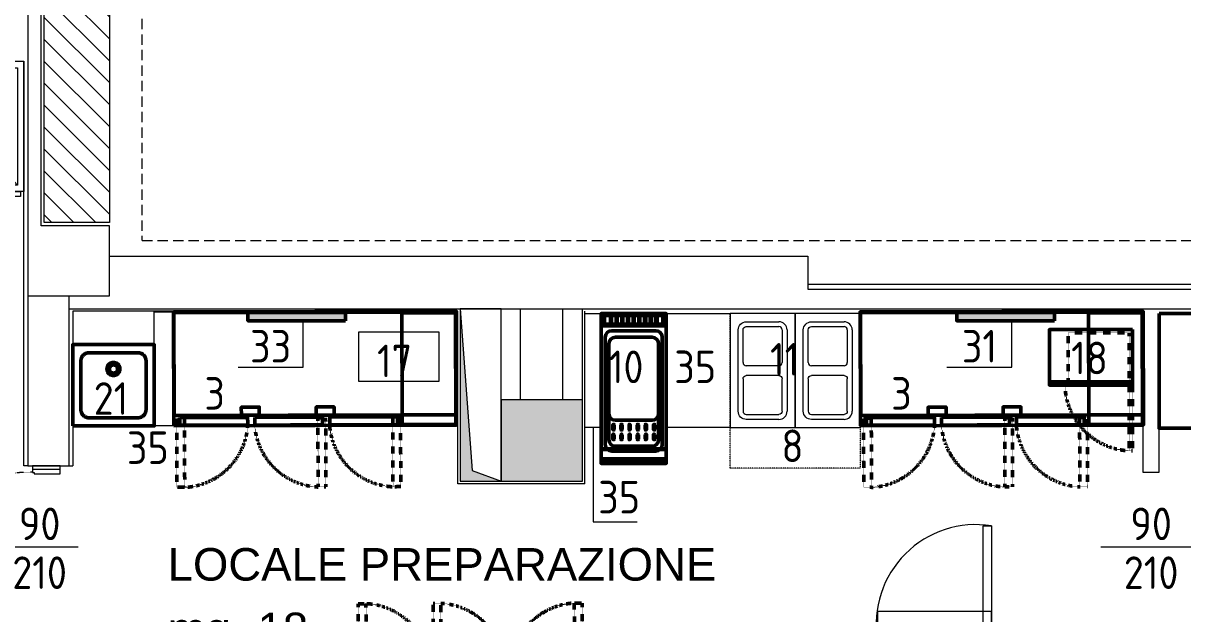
# Model space of a CAD drawing. Header units: millimetres. Extents: x 8265 to 78888, y 1905 to 34251.
# Drawn here: x 35783 to 36495, y 20418 to 20780 of the extents above; entities that cross this region are included whole.
import ezdxf
from ezdxf.enums import TextEntityAlignment as Align
from ezdxf.lldxf.tags import DXFTag

# ---------------------------------------------------------------- set-up
doc = ezdxf.new("R2010")
doc.units = ezdxf.units.MM
for name, pattern in [('HIDDEN', [9.525, 6.35, -3.175]), ('HIDDEN3', [0.25, 0.125, -0.125]), ('HIDDEN4', [0.125, 0.025, -0.1])]:
    doc.linetypes.add(name, pattern=pattern)
for name, color, linetype, lineweight in [('410_STRUTTURE_001-AM_0', 7, 'Continuous', 0), ('420_MURATURE_001-AM_0', 4, 'Continuous', 0), ('430_TAVOLATI_001-AM_0', 3, 'Continuous', 0), ('437_RIVESTIMENTI_001-AM_0', 13, 'Continuous', 0), ('439_TESTI_SERRAMENTI_001-AM_0', 11, 'Continuous', 0), ('440_SIMBOLI_001-AM_0', 31, 'Continuous', 0), ('441_SERRAMENTI_001-AM_0', 1, 'Continuous', 0), ('454_PROIEZIONI_001-AM_0', 61, 'HIDDEN', 0), ('464_LAY_OUT_TQ_001-AM_0', 2, 'Continuous', 0), ('468_ARREDI_BAR_001-AM_0', 73, 'Continuous', 50), ('468_Bar attrezzature', 73, 'Continuous', 50), ('468_BAR_001-AM_0', 73, 'Continuous', 0), ('471_TESTI_POLIGONI_001-AM_0', 221, 'Continuous', 0)]:
    doc.layers.add(name, color=color, linetype=linetype, lineweight=lineweight)
doc.styles.add('AREA', font='arial.ttf', dxfattribs={"height": 30})
doc.styles.get("Standard").update_dxf_attribs({"font": 'isocp.shx'})
tags = doc.linetypes.add('New Line13', pattern=[1.5, 1, -0.5]).pattern_tags.tags
tags[6:7] = [DXFTag(74, 4), DXFTag(75, 0), DXFTag(340, '0'), DXFTag(46, 1.0), DXFTag(50, 0.0), DXFTag(44, 0.0), DXFTag(45, 0.0)]
tags[4:5] = [DXFTag(74, 4), DXFTag(75, 0), DXFTag(340, '0'), DXFTag(46, 1.0), DXFTag(50, 0.0), DXFTag(44, 0.0), DXFTag(45, 0.0)]
tags = doc.linetypes.add('New Line14', pattern=[1.5, 1, -0.5]).pattern_tags.tags
tags[6:7] = [DXFTag(74, 4), DXFTag(75, 0), DXFTag(340, '0'), DXFTag(46, 1.0), DXFTag(50, 0.0), DXFTag(44, 0.0), DXFTag(45, 0.0)]
tags[4:5] = [DXFTag(74, 4), DXFTag(75, 0), DXFTag(340, '0'), DXFTag(46, 1.0), DXFTag(50, 0.0), DXFTag(44, 0.0), DXFTag(45, 0.0)]

# ---------------------------------------------------------------- blocks, each defined once
blk = doc.blocks.new('Quota serramento H20')
for p in [(-15, 0), (15, 0)]:
    blk.add_attdef('000', text='', height=20, rotation=90).set_placement(p, align=Align.MIDDLE)
blk = doc.blocks.new('REP-BAR-ARMADIO-FRIGOR BT 74x72')
for p, q in [((72, 74), (-8, 74)), ((-8, 74), (-4, 74))]:
    blk.add_line(p, q)
at = {"ltscale": 10}
for points in [[(-8, 74), (-8, 0), (72, 0), (72, 74)], [(-4, 70), (-4, 4), (68, 4), (68, 70)]]:
    blk.add_lwpolyline(points, close=True, dxfattribs=at)
blk.add_lwpolyline([(72, 2), (75, 2), (75, 72), (72, 72)], close=True)
blk.add_lwpolyline([(-4, 70), (68, 4)])
blk = doc.blocks.new('REP-BAR-PIASTRA-COTTURA-40x70')
at = {"color": 0, "linetype": 'Continuous'}
blk.add_lwpolyline([(0, -80), (40, -80), (40, -10), (0, -10)], close=True, dxfattribs=at)
at = {"color": 0}
for points in [[(10, -15, 0.414214), (5, -20)], [(32, -20, 0.414214), (30, -18)], [(10, -48, 0.414214), (8, -50)], [(32, -50, 0.414214), (30, -48)], [(5, -70, 0.414214), (10, -75)], [(8, -70, 0.414214), (10, -72)]]:
    blk.add_lwpolyline(points, format="xyb", dxfattribs=at)
at = {"color": 0, "flags": 128}
for points in [[(5, -70), (5, -20)], [(8, -20), (8, -40)], [(10, -15), (30, -15)], [(30, -18), (10, -18)], [(32, -40), (32, -20)], [(35, -20), (35, -70)], [(10, -42), (30, -42)], [(10, -48), (30, -48)], [(8, -70), (8, -50)], [(32, -50), (32, -70)], [(30, -72), (10, -72)], [(30, -75), (10, -75)]]:
    blk.add_lwpolyline(points, dxfattribs=at)
at = {"color": 0, "extrusion": (0, 0, -1)}
for points in [[(-8, -20, 0.414214), (-10, -18)], [(-30, -15, 0.414214), (-35, -20)], [(-10, -42, 0.414214), (-8, -40)], [(-32, -40, 0.414214), (-30, -42)], [(-32, -70, 0.414214), (-30, -72)], [(-35, -70, 0.414214), (-30, -75)]]:
    blk.add_lwpolyline(points, format="xyb", dxfattribs=at)
blk = doc.blocks.new('evereo')
for p, q in [((776.8, 2095.08, 0), (776.8, 2017.48, 0)), ((846.8, 2095.08, 0), (776.8, 2095.08, 0)), ((780.8, 2095.08, 0), (780.8, 2021.48, 0)), ((842.8, 2021.48, 0), (842.8, 2095.08, 0)), ((846.8, 2017.48, 0), (846.8, 2095.08, 0)), ((776.8, 2017.48, 0), (846.8, 2017.48, 0)), ((780.8, 2021.48, 0), (842.8, 2021.48, 0))]:
    blk.add_line(p, q)
at = {"elevation": 0}
for points in [[(841.8, 2096.68), (841.8, 2168.08), (846.8, 2168.08), (846.8, 2096.68)], [(776.8, 2013.48), (846.8, 2013.48), (846.8, 2115.38), (776.8, 2115.38)], [(776.8, 2107.48), (780.8, 2107.48), (780.8, 2101.68), (776.8, 2101.68)], [(776.8, 2096.68), (846.8, 2096.68), (846.8, 2101.68), (776.8, 2101.68)]]:
    blk.add_lwpolyline(points, close=True, dxfattribs=at)
blk.add_lwpolyline([(776.8, 2017.48), (780.8, 2013.48), (842.8, 2013.48), (846.8, 2017.48)], dxfattribs=at)
blk.add_arc((837.28, 2107.59, 0), 61.23, 81.05774, 188.94226)
blk = doc.blocks.new('SUP-LOC')
at = {"style": 'AREA'}
blk.add_text('mq', height=20, dxfattribs=at).set_placement((7.7, -17.39))
for tag, p in [('NAME_LOC', (7.7, 22.28)), ('AREA_AREA', (62.93, -17.39))]:
    blk.add_attdef(tag, p, '', height=20, dxfattribs=at)
blk = doc.blocks.new('p0mile$0$REP_LAVELLO-INOX-50X51')
at = {"linetype": 'Continuous'}
blk.add_lwpolyline([(0, -50), (50, -50), (50, 0), (0, 0)], close=True, dxfattribs=at)
for points in [[(5, -10), (5, -9.83), (5.01, -9.66), (5.03, -9.49), (5.05, -9.32), (5.07, -9.15), (5.1, -8.98), (5.14, -8.82), (5.19, -8.65), (5.23, -8.49), (5.29, -8.33), (5.35, -8.17), (5.41, -8.01), (5.48, -7.85), (5.56, -7.7), (5.64, -7.55), (5.73, -7.4), (5.82, -7.26), (5.92, -7.12), (6.02, -6.98), (6.12, -6.84), (6.23, -6.71), (6.35, -6.59), (6.46, -6.46), (6.59, -6.35), (6.71, -6.23), (6.84, -6.12), (6.98, -6.02), (7.12, -5.92), (7.26, -5.82), (7.4, -5.73), (7.55, -5.64), (7.7, -5.56), (7.85, -5.48), (8.01, -5.41), (8.17, -5.35), (8.33, -5.29), (8.49, -5.23), (8.65, -5.19), (8.82, -5.14), (8.98, -5.1), (9.15, -5.07), (9.32, -5.05), (9.49, -5.03), (9.66, -5.01), (9.83, -5), (10, -5)], [(40, -5), (10, -5)], [(45, -10), (45, -9.83), (44.99, -9.66), (44.97, -9.49), (44.95, -9.32), (44.93, -9.15), (44.9, -8.98), (44.86, -8.82), (44.81, -8.65), (44.77, -8.49), (44.71, -8.33), (44.65, -8.17), (44.59, -8.01), (44.52, -7.85), (44.44, -7.7), (44.36, -7.55), (44.27, -7.4), (44.18, -7.26), (44.08, -7.12), (43.98, -6.98), (43.88, -6.84), (43.77, -6.71), (43.65, -6.59), (43.54, -6.46), (43.41, -6.35), (43.29, -6.23), (43.16, -6.12), (43.02, -6.02), (42.88, -5.92), (42.74, -5.82), (42.6, -5.73), (42.45, -5.64), (42.3, -5.56), (42.15, -5.48), (41.99, -5.41), (41.83, -5.35), (41.67, -5.29), (41.51, -5.23), (41.35, -5.19), (41.18, -5.14), (41.02, -5.1), (40.85, -5.07), (40.68, -5.05), (40.51, -5.03), (40.34, -5.01), (40.17, -5), (40, -5)], [(5, -10), (5, -40)], [(45, -40), (45, -10)], [(5, -40), (5, -40.17), (5.01, -40.34), (5.03, -40.51), (5.05, -40.68), (5.07, -40.85), (5.1, -41.02), (5.14, -41.18), (5.19, -41.35), (5.23, -41.51), (5.29, -41.67), (5.35, -41.83), (5.41, -41.99), (5.48, -42.15), (5.56, -42.3), (5.64, -42.45), (5.73, -42.6), (5.82, -42.74), (5.92, -42.88), (6.02, -43.02), (6.12, -43.16), (6.23, -43.29), (6.35, -43.41), (6.46, -43.54), (6.59, -43.65), (6.71, -43.77), (6.84, -43.88), (6.98, -43.98), (7.12, -44.08), (7.26, -44.18), (7.4, -44.27), (7.55, -44.36), (7.7, -44.44), (7.85, -44.52), (8.01, -44.59), (8.17, -44.65), (8.33, -44.71), (8.49, -44.77), (8.65, -44.81), (8.82, -44.86), (8.98, -44.9), (9.15, -44.93), (9.32, -44.95), (9.49, -44.97), (9.66, -44.99), (9.83, -45), (10, -45)], [(45, -40), (45, -40.17), (44.99, -40.34), (44.97, -40.51), (44.95, -40.68), (44.93, -40.85), (44.9, -41.02), (44.86, -41.18), (44.81, -41.35), (44.77, -41.51), (44.71, -41.67), (44.65, -41.83), (44.59, -41.99), (44.52, -42.15), (44.44, -42.3), (44.36, -42.45), (44.27, -42.6), (44.18, -42.74), (44.08, -42.88), (43.98, -43.02), (43.88, -43.16), (43.77, -43.29), (43.65, -43.41), (43.54, -43.54), (43.41, -43.65), (43.29, -43.77), (43.16, -43.88), (43.02, -43.98), (42.88, -44.08), (42.74, -44.18), (42.6, -44.27), (42.45, -44.36), (42.3, -44.44), (42.15, -44.52), (41.99, -44.59), (41.83, -44.65), (41.67, -44.71), (41.51, -44.77), (41.35, -44.81), (41.18, -44.86), (41.02, -44.9), (40.85, -44.93), (40.68, -44.95), (40.51, -44.97), (40.34, -44.99), (40.17, -45), (40, -45)], [(10, -45), (40, -45)]]:
    blk.add_lwpolyline(points, dxfattribs=at)
for points in [[(29, -15), (29, -14.86), (28.99, -14.72), (28.98, -14.58), (28.96, -14.45), (28.94, -14.31), (28.91, -14.17), (28.88, -14.04), (28.85, -13.9), (28.81, -13.77), (28.76, -13.64), (28.71, -13.51), (28.66, -13.38), (28.6, -13.26), (28.54, -13.13), (28.47, -13.01), (28.4, -12.89), (28.32, -12.77), (28.24, -12.66), (28.16, -12.55), (28.07, -12.44), (27.98, -12.34), (27.89, -12.23), (27.79, -12.13), (27.69, -12.04), (27.59, -11.95), (27.48, -11.86), (27.37, -11.78), (27.25, -11.7), (27.14, -11.62), (27.02, -11.55), (26.9, -11.48), (26.78, -11.42), (26.65, -11.36), (26.52, -11.3), (26.39, -11.25), (26.26, -11.2), (26.13, -11.16), (26, -11.13), (25.86, -11.09), (25.72, -11.07), (25.59, -11.04), (25.45, -11.03), (25.31, -11.01), (25.17, -11), (25.03, -11), (24.9, -11), (24.76, -11.01), (24.62, -11.02), (24.48, -11.03), (24.34, -11.05), (24.21, -11.08), (24.07, -11.11), (23.94, -11.14), (23.8, -11.18), (23.67, -11.23), (23.54, -11.28), (23.41, -11.33), (23.29, -11.39), (23.16, -11.45), (23.04, -11.51), (22.92, -11.58), (22.8, -11.66), (22.69, -11.74), (22.58, -11.82), (22.47, -11.9), (22.36, -11.99), (22.26, -12.09), (22.16, -12.18), (22.06, -12.28), (21.97, -12.39), (21.88, -12.49), (21.8, -12.6), (21.72, -12.72), (21.64, -12.83), (21.57, -12.95), (21.5, -13.07), (21.43, -13.19), (21.37, -13.32), (21.31, -13.45), (21.26, -13.57), (21.22, -13.7), (21.17, -13.84), (21.13, -13.97), (21.1, -14.11), (21.07, -14.24), (21.05, -14.38), (21.03, -14.52), (21.02, -14.65), (21.01, -14.79), (21, -14.93), (21, -15.07), (21.01, -15.21), (21.02, -15.35), (21.03, -15.48), (21.05, -15.62), (21.07, -15.76), (21.1, -15.89), (21.13, -16.03), (21.17, -16.16), (21.22, -16.3), (21.26, -16.43), (21.31, -16.55), (21.37, -16.68), (21.43, -16.81), (21.5, -16.93), (21.57, -17.05), (21.64, -17.17), (21.72, -17.28), (21.8, -17.4), (21.88, -17.51), (21.97, -17.61), (22.06, -17.72), (22.16, -17.82), (22.26, -17.91), (22.36, -18.01), (22.47, -18.1), (22.58, -18.18), (22.69, -18.26), (22.8, -18.34), (22.92, -18.42), (23.04, -18.49), (23.16, -18.55), (23.29, -18.61), (23.41, -18.67), (23.54, -18.72), (23.67, -18.77), (23.8, -18.82), (23.94, -18.86), (24.07, -18.89), (24.21, -18.92), (24.34, -18.95), (24.48, -18.97), (24.62, -18.98), (24.76, -18.99), (24.9, -19), (25.03, -19), (25.17, -19), (25.31, -18.99), (25.45, -18.97), (25.59, -18.96), (25.72, -18.93), (25.86, -18.91), (26, -18.87), (26.13, -18.84), (26.26, -18.8), (26.39, -18.75), (26.52, -18.7), (26.65, -18.64), (26.78, -18.58), (26.9, -18.52), (27.02, -18.45), (27.14, -18.38), (27.25, -18.3), (27.37, -18.22), (27.48, -18.14), (27.59, -18.05), (27.69, -17.96), (27.79, -17.87), (27.89, -17.77), (27.98, -17.66), (28.07, -17.56), (28.16, -17.45), (28.24, -17.34), (28.32, -17.23), (28.4, -17.11), (28.47, -16.99), (28.54, -16.87), (28.6, -16.74), (28.66, -16.62), (28.71, -16.49), (28.76, -16.36), (28.81, -16.23), (28.85, -16.1), (28.88, -15.96), (28.91, -15.83), (28.94, -15.69), (28.96, -15.55), (28.98, -15.42), (28.99, -15.28), (29, -15.14)], [(27.5, -15), (27.5, -14.91), (27.49, -14.83), (27.49, -14.74), (27.48, -14.65), (27.46, -14.57), (27.45, -14.48), (27.43, -14.4), (27.4, -14.31), (27.38, -14.23), (27.35, -14.15), (27.32, -14.07), (27.29, -13.99), (27.25, -13.91), (27.21, -13.83), (27.17, -13.76), (27.12, -13.68), (27.08, -13.61), (27.03, -13.54), (26.98, -13.47), (26.92, -13.4), (26.86, -13.33), (26.81, -13.27), (26.74, -13.21), (26.68, -13.15), (26.62, -13.09), (26.55, -13.04), (26.48, -12.99), (26.41, -12.93), (26.34, -12.89), (26.26, -12.84), (26.19, -12.8), (26.11, -12.76), (26.03, -12.72), (25.95, -12.69), (25.87, -12.66), (25.79, -12.63), (25.71, -12.6), (25.62, -12.58), (25.54, -12.56), (25.45, -12.54), (25.37, -12.53), (25.28, -12.52), (25.2, -12.51), (25.11, -12.5), (25.02, -12.5), (24.93, -12.5), (24.85, -12.5), (24.76, -12.51), (24.68, -12.52), (24.59, -12.53), (24.5, -12.55), (24.42, -12.57), (24.34, -12.59), (24.25, -12.61), (24.17, -12.64), (24.09, -12.67), (24.01, -12.71), (23.93, -12.74), (23.85, -12.78), (23.78, -12.82), (23.7, -12.86), (23.63, -12.91), (23.56, -12.96), (23.49, -13.01), (23.42, -13.06), (23.35, -13.12), (23.29, -13.18), (23.22, -13.24), (23.16, -13.3), (23.11, -13.37), (23.05, -13.43), (23, -13.5), (22.95, -13.57), (22.9, -13.65), (22.85, -13.72), (22.81, -13.79), (22.77, -13.87), (22.73, -13.95), (22.7, -14.03), (22.66, -14.11), (22.63, -14.19), (22.61, -14.27), (22.58, -14.36), (22.56, -14.44), (22.55, -14.53), (22.53, -14.61), (22.52, -14.7), (22.51, -14.78), (22.5, -14.87), (22.5, -14.96), (22.5, -15.04), (22.5, -15.13), (22.51, -15.22), (22.52, -15.3), (22.53, -15.39), (22.55, -15.47), (22.56, -15.56), (22.58, -15.64), (22.61, -15.73), (22.63, -15.81), (22.66, -15.89), (22.7, -15.97), (22.73, -16.05), (22.77, -16.13), (22.81, -16.21), (22.85, -16.28), (22.9, -16.35), (22.95, -16.43), (23, -16.5), (23.05, -16.57), (23.11, -16.63), (23.16, -16.7), (23.22, -16.76), (23.29, -16.82), (23.35, -16.88), (23.42, -16.94), (23.49, -16.99), (23.56, -17.04), (23.63, -17.09), (23.7, -17.14), (23.78, -17.18), (23.85, -17.22), (23.93, -17.26), (24.01, -17.29), (24.09, -17.33), (24.17, -17.36), (24.25, -17.39), (24.34, -17.41), (24.42, -17.43), (24.5, -17.45), (24.59, -17.47), (24.68, -17.48), (24.76, -17.49), (24.85, -17.5), (24.93, -17.5), (25.02, -17.5), (25.11, -17.5), (25.2, -17.49), (25.28, -17.48), (25.37, -17.47), (25.45, -17.46), (25.54, -17.44), (25.62, -17.42), (25.71, -17.4), (25.79, -17.37), (25.87, -17.34), (25.95, -17.31), (26.03, -17.28), (26.11, -17.24), (26.19, -17.2), (26.26, -17.16), (26.34, -17.11), (26.41, -17.07), (26.48, -17.01), (26.55, -16.96), (26.62, -16.91), (26.68, -16.85), (26.74, -16.79), (26.81, -16.73), (26.86, -16.67), (26.92, -16.6), (26.98, -16.53), (27.03, -16.46), (27.08, -16.39), (27.12, -16.32), (27.17, -16.24), (27.21, -16.17), (27.25, -16.09), (27.29, -16.01), (27.32, -15.93), (27.35, -15.85), (27.38, -15.77), (27.4, -15.69), (27.43, -15.6), (27.45, -15.52), (27.46, -15.43), (27.48, -15.35), (27.49, -15.26), (27.49, -15.17), (27.5, -15.09)]]:
    blk.add_lwpolyline(points, close=True)
blk = doc.blocks.new('friulinox 3')
blk.add_lwpolyline([(43837.02, 7328.48), (44010.76, 7328.48), (44010.76, 7398.48), (43837.02, 7398.48), (43837.02, 7328.48)], close=True)
at = {"linetype": 'New Line13'}
blk.add_lwpolyline([(43878.59, 7334.88), (43889.59, 7334.88), (43889.59, 7339.88), (43878.59, 7339.88), (43878.59, 7334.88)], close=True, dxfattribs=at)
at = {"linetype": 'New Line14'}
blk.add_lwpolyline([(43924.59, 7334.88), (43935.59, 7334.88), (43935.59, 7339.88), (43924.59, 7339.88), (43924.59, 7334.88)], close=True, dxfattribs=at)
for points in [[(43837.27, 7334.88), (43837.27, 7334.88), (43837.27, 7397.88), (43837.27, 7397.88)], [(43977.27, 7397.88), (43977.27, 7397.88), (43837.27, 7397.88), (43837.27, 7397.88)], [(43977.27, 7397.88), (43977.27, 7397.88), (43977.27, 7334.88), (43977.27, 7334.88)], [(43977.27, 7397.56), (43977.27, 7397.56), (44010.27, 7397.56), (44010.27, 7397.56)], [(44010.27, 7328.96), (44010.27, 7328.96), (44010.27, 7397.56), (44010.27, 7397.56)], [(43837.27, 7334.88), (43837.27, 7334.88), (43977.27, 7334.88), (43977.27, 7334.88)], [(43977.27, 7334.88), (43977.27, 7334.88), (44010.27, 7334.88), (44010.27, 7334.88)], [(43977.27, 7334.88), (43977.27, 7334.88), (43977.27, 7328.96), (43977.27, 7328.96)], [(44010.27, 7328.96), (44010.27, 7328.96), (43977.27, 7328.96), (43977.27, 7328.96)]]:
    blk.add_open_spline(points, degree=3)
at = {"linetype": 'HIDDEN4', "ltscale": 0.5}
for points in [[(43843.68, 7333.18), (43843.68, 7333.18), (43843.68, 7290.78), (43843.68, 7290.78), (43843.68, 7290.78), (43843.68, 7290.78), (43838.92, 7290.78), (43838.92, 7290.78), (43838.92, 7290.78), (43838.92, 7290.78), (43838.92, 7333.18), (43838.92, 7333.18), (43838.92, 7333.18), (43838.92, 7333.18), (43843.68, 7333.18), (43843.68, 7333.18)], [(43925.61, 7333.18), (43925.61, 7333.18), (43925.61, 7290.78), (43925.61, 7290.78), (43925.61, 7290.78), (43925.61, 7290.78), (43930.37, 7290.78), (43930.37, 7290.78), (43930.37, 7290.78), (43930.37, 7290.78), (43930.37, 7333.18), (43930.37, 7333.18), (43930.37, 7333.18), (43930.37, 7333.18), (43925.61, 7333.18), (43925.61, 7333.18)], [(43971.61, 7333.18), (43971.61, 7333.18), (43971.61, 7290.78), (43971.61, 7290.78), (43971.61, 7290.78), (43971.61, 7290.78), (43976.37, 7290.78), (43976.37, 7290.78), (43976.37, 7290.78), (43976.37, 7290.78), (43976.37, 7333.18), (43976.37, 7333.18), (43976.37, 7333.18), (43976.37, 7333.18), (43971.61, 7333.18), (43971.61, 7333.18)]]:
    blk.add_open_spline(points, degree=3, knots=[0, 0, 0, 0, 0.2, 0.2, 0.2, 0.3, 0.4, 0.4, 0.4, 0.5, 0.6, 0.6, 0.6, 0.8, 1, 1, 1, 1], dxfattribs=at)
for points in [[(43840.83, 7333.62), (43840.83, 7333.62), (43882.47, 7333.62), (43882.47, 7333.62), (43882.47, 7333.62), (43882.47, 7333.62), (43882.47, 7328.86), (43882.47, 7328.86), (43882.47, 7328.86), (43882.47, 7328.86), (43840.83, 7328.86), (43840.83, 7328.86), (43840.83, 7328.86), (43840.83, 7328.86), (43840.83, 7333.62), (43840.83, 7333.62)], [(43886.83, 7333.62), (43886.83, 7333.62), (43928.47, 7333.62), (43928.47, 7333.62), (43928.47, 7333.62), (43928.47, 7333.62), (43928.47, 7328.86), (43928.47, 7328.86), (43928.47, 7328.86), (43928.47, 7328.86), (43886.83, 7328.86), (43886.83, 7328.86), (43886.83, 7328.86), (43886.83, 7328.86), (43886.83, 7333.62), (43886.83, 7333.62)], [(43932.87, 7333.62), (43932.87, 7333.62), (43974.47, 7333.62), (43974.47, 7333.62), (43974.47, 7333.62), (43974.47, 7333.62), (43974.47, 7328.86), (43974.47, 7328.86), (43974.47, 7328.86), (43974.47, 7328.86), (43932.87, 7328.86), (43932.87, 7328.86), (43932.87, 7328.86), (43932.87, 7328.86), (43932.87, 7333.62), (43932.87, 7333.62)]]:
    blk.add_open_spline(points, degree=3, knots=[0, 0, 0, 0, 0.2, 0.2, 0.2, 0.3, 0.4, 0.4, 0.4, 0.5, 0.6, 0.6, 0.6, 0.8, 1, 1, 1, 1])
for points in [[(43843.71, 7290.68), (43864.47, 7291.69), (43881.17, 7308.12), (43882.53, 7328.86)], [(43925.59, 7290.68), (43904.83, 7291.69), (43888.13, 7308.12), (43886.77, 7328.86)], [(43971.59, 7290.68), (43950.83, 7291.69), (43934.13, 7308.12), (43932.77, 7328.86)]]:
    blk.add_open_spline(points, degree=3, dxfattribs=at)
blk = doc.blocks.new('NEDE92142')
blk.add_line((0, -75), (400, -75))
at = {"extrusion": (0, 0, -1)}
for p, q in [((335, -105), (65, -105)), ((25, -145), (25, -805)), ((47.5, -775), (47.5, -185)), ((87.5, -145), (312.5, -145)), ((352.5, -775), (352.5, -185)), ((375, -805), (375, -145)), ((65, -845), (335, -845)), ((87.5, -815), (312.5, -815))]:
    blk.add_line(p, q, dxfattribs=at)
at = {"extrusion": (-2.44929e-16, -1, 2.22045e-16)}
for p, q in [((71, -711, 880), (71, -684, 880)), ((71, -711, 880), (71, -684, 880)), ((71, -711), (71, -684)), ((71, -711), (71, -684)), ((79, -684, 880), (79, -711, 880)), ((79, -684, 880), (79, -711, 880)), ((79, -684), (79, -711)), ((79, -684), (79, -711)), ((121, -711, 880), (121, -684, 880)), ((121, -711, 880), (121, -684, 880)), ((121, -711), (121, -684)), ((121, -711), (121, -684)), ((129, -684, 880), (129, -711, 880)), ((129, -684, 880), (129, -711, 880)), ((129, -684), (129, -711)), ((129, -684), (129, -711)), ((171, -711, 880), (171, -684, 880)), ((171, -711, 880), (171, -684, 880)), ((171, -711), (171, -684)), ((171, -711), (171, -684)), ((179, -684, 880), (179, -711, 880)), ((179, -684, 880), (179, -711, 880)), ((179, -684), (179, -711)), ((179, -684), (179, -711)), ((71, -771, 880), (71, -744, 880)), ((71, -771, 880), (71, -744, 880)), ((71, -771), (71, -744)), ((71, -771), (71, -744)), ((79, -744, 880), (79, -771, 880)), ((79, -744, 880), (79, -771, 880)), ((79, -744), (79, -771)), ((79, -744), (79, -771)), ((121, -771, 880), (121, -744, 880)), ((121, -771, 880), (121, -744, 880)), ((121, -771), (121, -744)), ((121, -771), (121, -744)), ((129, -744, 880), (129, -771, 880)), ((129, -744, 880), (129, -771, 880)), ((129, -744), (129, -771)), ((129, -744), (129, -771)), ((171, -771, 880), (171, -744, 880)), ((171, -771, 880), (171, -744, 880)), ((171, -771), (171, -744)), ((171, -771), (171, -744)), ((179, -744, 880), (179, -771, 880)), ((179, -744, 880), (179, -771, 880)), ((179, -744), (179, -771)), ((179, -744), (179, -771))]:
    blk.add_line(p, q, dxfattribs=at)
at = {"extrusion": (0, -1, 0)}
blk.add_line((312.5, -655), (87.5, -655), dxfattribs=at)
at = {"extrusion": (2.44929e-16, -1, 2.22045e-16)}
for p, q in [((221, -684, 880), (221, -711, 880)), ((221, -684, 880), (221, -711, 880)), ((221, -684), (221, -711)), ((221, -684), (221, -711)), ((229, -711, 880), (229, -684, 880)), ((229, -711, 880), (229, -684, 880)), ((229, -711), (229, -684)), ((229, -711), (229, -684)), ((271, -684, 880), (271, -711, 880)), ((271, -684, 880), (271, -711, 880)), ((271, -684), (271, -711)), ((271, -684), (271, -711)), ((279, -711, 880), (279, -684, 880)), ((279, -711, 880), (279, -684, 880)), ((279, -711), (279, -684)), ((279, -711), (279, -684)), ((321, -684, 880), (321, -711, 880)), ((321, -684, 880), (321, -711, 880)), ((321, -684), (321, -711)), ((321, -684), (321, -711)), ((329, -711, 880), (329, -684, 880)), ((329, -711, 880), (329, -684, 880)), ((329, -711), (329, -684)), ((329, -711), (329, -684)), ((221, -744, 880), (221, -771, 880)), ((221, -744, 880), (221, -771, 880)), ((221, -744), (221, -771)), ((221, -744), (221, -771)), ((229, -771, 880), (229, -744, 880)), ((229, -771, 880), (229, -744, 880)), ((229, -771), (229, -744)), ((229, -771), (229, -744)), ((271, -744, 880), (271, -771, 880)), ((271, -744, 880), (271, -771, 880)), ((271, -744), (271, -771)), ((271, -744), (271, -771)), ((279, -771, 880), (279, -744, 880)), ((279, -771, 880), (279, -744, 880)), ((279, -771), (279, -744)), ((279, -771), (279, -744)), ((321, -744, 880), (321, -771, 880)), ((321, -744, 880), (321, -771, 880)), ((321, -744), (321, -771)), ((321, -744), (321, -771)), ((329, -771, 880), (329, -744, 880)), ((329, -771, 880), (329, -744, 880)), ((329, -771), (329, -744)), ((329, -771), (329, -744))]:
    blk.add_line(p, q, dxfattribs=at)
for points in [[(0, 0), (400, 0), (400, -920), (0, -920)], [(23, -11.3), (25.5, -10.7), (51.5, -10.7), (54, -11.3), (55.8, -13.1), (56.5, -15.5), (56.5, -59.5), (55.8, -61.9), (54, -63.7), (51.5, -64.3), (25.5, -64.3), (23, -63.7), (21.2, -61.9), (20.5, -59.5), (20.5, -15.5), (21.2, -13.1)], [(68.5, -10.7), (86.5, -10.7), (89, -11.3), (90.8, -13.1), (91.5, -15.5), (91.5, -59.5), (90.8, -61.9), (89, -63.7), (86.5, -64.3), (68.5, -64.3), (66, -63.7), (64.2, -61.9), (63.5, -59.5), (63.5, -15.5), (64.2, -13.1), (66, -11.3)], [(101, -11.3), (103.5, -10.7), (121.5, -10.7), (124, -11.3), (125.8, -13.1), (126.5, -15.5), (126.5, -59.5), (125.8, -61.9), (124, -63.7), (121.5, -64.3), (103.5, -64.3), (101, -63.7), (99.2, -61.9), (98.5, -59.5), (98.5, -15.5), (99.2, -13.1)], [(136, -11.3), (138.5, -10.7), (156.5, -10.7), (159, -11.3), (160.8, -13.1), (161.5, -15.5), (161.5, -59.5), (160.8, -61.9), (159, -63.7), (156.5, -64.3), (138.5, -64.3), (136, -63.7), (134.2, -61.9), (133.5, -59.5), (133.5, -15.5), (134.2, -13.1)], [(171, -11.3), (173.5, -10.7), (191.5, -10.7), (194, -11.3), (195.8, -13.1), (196.5, -15.5), (196.5, -59.5), (195.8, -61.9), (194, -63.7), (191.5, -64.3), (173.5, -64.3), (171, -63.7), (169.2, -61.9), (168.5, -59.5), (168.5, -15.5), (169.2, -13.1)], [(206, -11.3), (208.5, -10.7), (226.5, -10.7), (229, -11.3), (230.8, -13.1), (231.5, -15.5), (231.5, -59.5), (230.8, -61.9), (229, -63.7), (226.5, -64.3), (208.5, -64.3), (206, -63.7), (204.2, -61.9), (203.5, -59.5), (203.5, -15.5), (204.2, -13.1)], [(239.2, -13.1), (238.5, -15.5), (238.5, -59.5), (239.2, -61.9), (241, -63.7), (243.5, -64.3), (261.5, -64.3), (264, -63.7), (265.8, -61.9), (266.5, -59.5), (266.5, -15.5), (265.8, -13.1), (264, -11.3), (261.5, -10.7), (243.5, -10.7), (241, -11.3)], [(274.2, -13.1), (273.5, -15.5), (273.5, -59.5), (274.2, -61.9), (276, -63.7), (278.5, -64.3), (296.5, -64.3), (299, -63.7), (300.8, -61.9), (301.5, -59.5), (301.5, -15.5), (300.8, -13.1), (299, -11.3), (296.5, -10.7), (278.5, -10.7), (276, -11.3)], [(309.2, -13.1), (308.5, -15.5), (308.5, -59.5), (309.2, -61.9), (311, -63.7), (313.5, -64.3), (331.5, -64.3), (334, -63.6), (335.8, -61.9), (336.5, -59.5), (336.5, -15.5), (335.8, -13.1), (334, -11.3), (331.5, -10.7), (313.5, -10.7), (311, -11.3)], [(346, -11.3), (348.5, -10.7), (374.5, -10.7), (377, -11.3), (378.8, -13.1), (379.5, -15.5), (379.5, -59.5), (378.8, -61.9), (377, -63.6), (374.5, -64.3), (348.5, -64.3), (346, -63.6), (344.2, -61.9), (343.5, -59.5), (343.5, -15.5), (344.2, -13.1)]]:
    blk.add_lwpolyline(points, close=True)
at = {"extrusion": (9.87253e-06, -0.258856, 0.965916), "elevation": 923.5}
for points in [[(51.5, 180.9), (25.5, 180.9, -0.414214), (20.5, 185.9), (20.5, 231.4, -0.414214), (25.5, 236.4), (51.5, 236.4, -0.414214), (56.5, 231.4), (56.5, 185.9, -0.414214)], [(86.5, 180.9), (68.5, 180.9, -0.414214), (63.5, 185.9), (63.5, 231.4, -0.414214), (68.5, 236.4), (86.5, 236.4, -0.414214), (91.5, 231.4), (91.5, 185.9, -0.414214)], [(121.5, 180.9), (103.5, 180.9, -0.414214), (98.5, 185.9), (98.5, 231.4, -0.414214), (103.5, 236.4), (121.5, 236.4, -0.414214), (126.5, 231.4), (126.5, 185.9, -0.414214)], [(156.5, 180.9), (138.5, 180.9, -0.414214), (133.5, 185.9), (133.5, 231.4, -0.414214), (138.5, 236.4), (156.5, 236.4, -0.414214), (161.5, 231.4), (161.5, 185.9, -0.414214)], [(191.5, 180.9), (173.5, 180.9, -0.414214), (168.5, 185.9), (168.5, 231.4, -0.414214), (173.5, 236.4), (191.5, 236.4, -0.414214), (196.5, 231.4), (196.5, 185.9, -0.414214)], [(208.5, 180.9), (226.5, 180.9, 0.414214), (231.5, 185.9), (231.5, 231.4, 0.414214), (226.5, 236.4), (208.5, 236.4, 0.414214), (203.5, 231.4), (203.5, 185.9, 0.414214)], [(243.5, 180.9), (261.5, 180.9, 0.414214), (266.5, 185.9), (266.5, 231.4, 0.414214), (261.5, 236.4), (243.5, 236.4, 0.414214), (238.5, 231.4), (238.5, 185.9, 0.414214)], [(278.5, 180.9), (296.5, 180.9, 0.414214), (301.5, 185.9), (301.5, 231.4, 0.414214), (296.5, 236.4), (278.5, 236.4, 0.414214), (273.5, 231.4), (273.5, 185.9, 0.414214)], [(313.5, 180.9), (331.5, 180.9, 0.414214), (336.5, 185.9), (336.5, 231.4, 0.414214), (331.5, 236.4), (313.5, 236.4, 0.414214), (308.5, 231.4), (308.5, 185.9, 0.414214)], [(348.5, 180.9), (374.5, 180.9, 0.414214), (379.5, 185.9), (379.5, 231.4, 0.414214), (374.5, 236.4), (348.5, 236.4, 0.414214), (343.5, 231.4), (343.5, 185.9, 0.414214)]]:
    blk.add_lwpolyline(points, format="xyb", close=True, dxfattribs=at)
at = {"extrusion": (0, -0.998384, -0.056834)}
for radius in [38.5, 28.5, 7]:
    blk.add_circle((200, 419, 875.3), radius, dxfattribs=at)
at = {"extrusion": (0, 0, -1)}
for centre, start, end in [((-65, -145), 0, 90), ((-335, -145), 90, 180), ((-87.5, -185), 0, 90), ((-312.5, -185), 90, 180), ((-87.5, -615), 270, 0), ((-312.5, -615), 180, 270), ((-87.5, -775), 270, 0), ((-312.5, -775), 180, 270), ((-65, -805), 270, 0), ((-335, -805), 180, 270)]:
    blk.add_arc(centre, 40, start, end, dxfattribs=at)
for centre, start, end in [((75, -684, 880), 0, 180), ((75, -684, 880), 0, 180), ((75, -684), 0, 180), ((75, -684), 0, 180), ((75, -711, 880), 180, 0), ((75, -711, 880), 180, 0), ((75, -711), 180, 0), ((75, -711), 180, 0), ((125, -684, 880), 0, 180), ((125, -684, 880), 0, 180), ((125, -684), 0, 180), ((125, -684), 0, 180), ((125, -711, 880), 180, 0), ((125, -711, 880), 180, 0), ((125, -711), 180, 0), ((125, -711), 180, 0), ((175, -684, 880), 0, 180), ((175, -684, 880), 0, 180), ((175, -684), 0, 180), ((175, -684), 0, 180), ((175, -711, 880), 180, 0), ((175, -711, 880), 180, 0), ((175, -711), 180, 0), ((175, -711), 180, 0), ((225, -684, 880), 0, 180), ((225, -684, 880), 0, 180), ((225, -684), 0, 180), ((225, -684), 0, 180), ((225, -711, 880), 180, 0), ((225, -711, 880), 180, 0), ((225, -711), 180, 0), ((225, -711), 180, 0), ((275, -684, 880), 0, 180), ((275, -684, 880), 0, 180), ((275, -684), 0, 180), ((275, -684), 0, 180), ((275, -711, 880), 180, 0), ((275, -711, 880), 180, 0), ((275, -711), 180, 0), ((275, -711), 180, 0), ((325, -684, 880), 0, 180), ((325, -684, 880), 0, 180), ((325, -684), 0, 180), ((325, -684), 0, 180), ((325, -711, 880), 180, 0), ((325, -711, 880), 180, 0), ((325, -711), 180, 0), ((325, -711), 180, 0), ((75, -744, 880), 0, 180), ((75, -744, 880), 0, 180), ((75, -744), 0, 180), ((75, -744), 0, 180), ((75, -771, 880), 180, 0), ((75, -771, 880), 180, 0), ((75, -771), 180, 0), ((75, -771), 180, 0), ((125, -744, 880), 0, 180), ((125, -744, 880), 0, 180), ((125, -744), 0, 180), ((125, -744), 0, 180), ((125, -771, 880), 180, 0), ((125, -771, 880), 180, 0), ((125, -771), 180, 0), ((125, -771), 180, 0), ((175, -744, 880), 0, 180), ((175, -744, 880), 0, 180), ((175, -744), 0, 180), ((175, -744), 0, 180), ((175, -771, 880), 180, 0), ((175, -771, 880), 180, 0), ((175, -771), 180, 0), ((175, -771), 180, 0), ((225, -744, 880), 0, 180), ((225, -744, 880), 0, 180), ((225, -744), 0, 180), ((225, -744), 0, 180), ((225, -771, 880), 180, 0), ((225, -771, 880), 180, 0), ((225, -771), 180, 0), ((225, -771), 180, 0), ((275, -744, 880), 0, 180), ((275, -744, 880), 0, 180), ((275, -744), 0, 180), ((275, -744), 0, 180), ((275, -771, 880), 180, 0), ((275, -771, 880), 180, 0), ((275, -771), 180, 0), ((275, -771), 180, 0), ((325, -744, 880), 0, 180), ((325, -744, 880), 0, 180), ((325, -744), 0, 180), ((325, -744), 0, 180), ((325, -771, 880), 180, 0), ((325, -771, 880), 180, 0), ((325, -771), 180, 0), ((325, -771), 180, 0)]:
    blk.add_arc(centre, 4, start, end)
for points in [[(400, 0, 450), (400, -70, 450), (0, -70, 450), (0, 0, 450)], [(400, 0, 840), (400, 0, 450), (0, 0, 450), (0, 0, 840)], [(400, 0, 914), (400, 0, 840), (0, 0, 840), (0, 0, 914)], [(400, -0.5, 916), (400, 0, 914), (0, 0, 914), (0, -0.5, 916)], [(0, -75, 918), (0, 0, 918), (400, 0, 918), (400, -75, 918)], [(0, 0, 918), (0, 0, 956.1), (400, 0, 956.1), (400, 0, 918)], [(0, 0, 956.1), (0, -75, 936), (400, -75, 936), (400, 0, 956.1)], [(400, 0, 956.1), (400, -75, 936), (400, -75, 918), (400, 0, 918)], [(0, -75, 918), (0, -75, 936), (0, 0, 956.1), (0, 0, 918)], [(400, -2, 917.5), (400, -0.5, 916), (0, -0.5, 916), (0, -2, 917.5)], [(400, -4, 918), (400, -2, 917.5), (0, -2, 917.5), (0, -4, 918)], [(400, -71, 918), (400, -4, 918), (0, -4, 918), (0, -71, 918)], [(400, -70, 150), (400, -835, 150), (0, -835, 150), (0, -70, 150)], [(400, -70, 450), (400, -70, 150), (0, -70, 150), (0, -70, 450)], [(400, -73, 917.5), (400, -71, 918), (0, -71, 918), (0, -73, 917.5)], [(400, -74.5, 916), (400, -73, 917.5), (0, -73, 917.5), (0, -74.5, 916)], [(400, -75, 914), (400, -74.5, 916), (0, -74.5, 916), (0, -75, 914)], [(400, -75, 900), (400, -75, 914), (0, -75, 914), (0, -75, 900)], [(0, -75, 900), (0, -896.5, 897.6), (0, -892.8, 900)], [(0, -75, 936), (0, -75, 918), (400, -75, 918), (400, -75, 936)], [(400, -892.8, 900), (400, -892.8, 900), (400, -896.5, 897.6), (400, -75, 900)], [(400, -830, 840), (400, -916, 840), (0, -916, 840), (0, -830, 840)], [(400, -835, 150), (0, -835, 150), (0, -835, 840), (400, -835, 840)], [(400, -894.3, 899.7), (400, -892.8, 900), (0, -892.8, 900), (0, -894.3, 899.7)], [(0, -894.3, 899.7), (0, -892.8, 900), (0, -895.6, 898.9)], [(0, -895.6, 898.9), (0, -892.8, 900), (0, -896.5, 897.6)], [(400, -895.6, 898.9), (400, -894.3, 899.7), (0, -894.3, 899.7), (0, -895.6, 898.9)], [(400, -896.5, 897.6), (400, -895.6, 898.9), (0, -895.6, 898.9), (0, -896.5, 897.6)], [(400, -919.7, 845.6), (400, -896.5, 897.6), (0, -896.5, 897.6), (0, -919.7, 845.6)], [(400, -916, 840), (400, -918.5, 840.8), (0, -918.5, 840.8), (0, -916, 840)], [(0, -916, 840), (0, -918.5, 840.8), (0, -919.9, 843)], [(400, -918.5, 840.8), (400, -919.9, 843), (0, -919.9, 843), (0, -918.5, 840.8)], [(400, -919.9, 843), (400, -919.7, 845.6), (0, -919.7, 845.6), (0, -919.9, 843)], [(400, -895.6, 898.9), (400, -895.6, 898.9), (400, -892.8, 900), (400, -894.3, 899.7)], [(400, -896.5, 897.6), (400, -896.5, 897.6), (400, -892.8, 900), (400, -895.6, 898.9)], [(400, -919.9, 843), (400, -919.9, 843), (400, -918.5, 840.8), (400, -916, 840)]]:
    blk.add_3dface(points)
for points, invisible_edges in [([(0, 0, 840), (0, 0, 450), (0, -70, 450)], 8), ([(0, -835, 840), (0, 0, 840), (0, -70, 450)], 10), ([(0, -0.5, 916), (0, 0, 914), (0, -75, 900), (0, -75, 914)], 10), ([(0, 0, 914), (0, 0, 840), (0, -75, 900)], 10), ([(0, 0, 840), (0, -916, 840), (0, -919.9, 843), (0, -919.7, 845.6)], 8), ([(0, 0, 840), (0, -919.7, 845.6), (0, -896.5, 897.6), (0, -75, 900)], 9), ([(400, -70, 450), (400, -70, 450), (400, 0, 450), (400, 0, 840)], 8), ([(400, -70, 450), (400, -70, 450), (400, 0, 840), (400, -835, 840)], 10), ([(400, -75, 914), (400, -75, 900), (400, 0, 914), (400, -0.5, 916)], 10), ([(400, -75, 900), (400, -75, 900), (400, 0, 840), (400, 0, 914)], 10), ([(400, -919.7, 845.6), (400, -919.9, 843), (400, -916, 840), (400, 0, 840)], 8), ([(400, -75, 900), (400, -896.5, 897.6), (400, -919.7, 845.6), (400, 0, 840)], 12), ([(0, -2, 917.5), (0, -0.5, 916), (0, -75, 914), (0, -74.5, 916)], 10), ([(0, -4, 918), (0, -2, 917.5), (0, -73, 917.5)], 10), ([(0, -2, 917.5), (0, -74.5, 916), (0, -73, 917.5)], 9), ([(0, -71, 918), (0, -4, 918), (0, -73, 917.5)], 2), ([(0, -70, 450), (0, -70, 150), (0, -835, 150)], 8), ([(0, -835, 840), (0, -70, 450), (0, -835, 150)], 3), ([(400, -74.5, 916), (400, -75, 914), (400, -0.5, 916), (400, -2, 917.5)], 10), ([(400, -73, 917.5), (400, -73, 917.5), (400, -2, 917.5), (400, -4, 918)], 10), ([(400, -73, 917.5), (400, -73, 917.5), (400, -74.5, 916), (400, -2, 917.5)], 12), ([(400, -73, 917.5), (400, -73, 917.5), (400, -2, 917.5), (400, -4, 918)], 10), ([(400, -73, 917.5), (400, -73, 917.5), (400, -4, 918), (400, -71, 918)], 2), ([(400, -73, 917.5), (400, -73, 917.5), (400, -4, 918), (400, -71, 918)], 2), ([(400, -835, 150), (400, -835, 150), (400, -70, 150), (400, -70, 450)], 8), ([(400, -835, 150), (400, -835, 150), (400, -70, 450), (400, -835, 840)], 6)]:
    blk.add_3dface(points, dxfattribs=dict(invisible_edges=invisible_edges))
blk = doc.blocks.new('Atlantic_Microonde_51x36')
at = {"color": 250, "linetype": 'HIDDEN4', "ltscale": 0.5}
for p, q in [((14, -2), (-23.5, -2)), ((-23.5, -2), (-23.5, -32)), ((14, -32), (14, -2)), ((-25.5, -32), (-25.5, -74.5)), ((-23.5, -74.5), (-23.5, -34)), ((-25.5, -74.5), (-23.5, -74.5))]:
    blk.add_line(p, q, dxfattribs=at)
for p, q in [((-25.5, -32), (16, -32)), ((16, -32), (25.5, -32))]:
    blk.add_line(p, q)
at = {"linetype": 'HIDDEN4', "ltscale": 0.5}
blk.add_line((16, -32), (16, -34), dxfattribs=at)
blk.add_lwpolyline([(-25.5, 0), (25.5, 0), (25.5, -34), (-25.5, -34)], close=True)
at = {"color": 250, "linetype": 'HIDDEN4', "ltscale": 0.5}
blk.add_arc((-25.5, -33), 41.5, 270, 0, dxfattribs=at)

msp = doc.modelspace()

# ---------------------------------------------------------------- hatches: boundary and pattern name
at = {"layer": '410_STRUTTURE_001-AM_0'}
msp.add_hatch(color=256, dxfattribs=at).paths.add_polyline_path([(36126.16, 20549.03), (36076.16, 20549.03), (36076.16, 20499.03), (36126.16, 20499.03)])
at = {"layer": '440_SIMBOLI_001-AM_0', "ltscale": 0.2}
h = msp.add_hatch(dxfattribs=at)
h.set_pattern_fill('ANSI31', color=256, scale=3, angle=90, style=0)
h.set_pattern_definition([(135, (35317.843, 18271.3065), (-6.735192, -6.735192), [])])
h.paths.add_polyline_path([(35835.66, 20823.03), (35795.66, 20823.03), (35795.66, 20658.03), (35835.66, 20658.03)])
at = {"layer": '440_SIMBOLI_001-AM_0'}
msp.add_hatch(color=256, dxfattribs=at).paths.add_polyline_path([(36058.43, 20505.71), (36051.16, 20605.03), (36051.16, 20499.03), (36076.16, 20499.03)])
at = {"layer": '468_BAR_001-AM_0'}
h = msp.add_hatch(color=253, dxfattribs=at)
h.dxf.hatch_style = 1
h.paths.add_polyline_path([(35980.75, 20597.64), (35920.75, 20597.64), (35920.75, 20602.64), (35980.75, 20602.64)])
h = msp.add_hatch(color=253, dxfattribs=at)
h.dxf.hatch_style = 1
h.paths.add_polyline_path([(36416.03, 20597.64), (36356.03, 20597.64), (36356.03, 20602.64), (36416.03, 20602.64)])

# ---------------------------------------------------------------- linework, layer by layer
at = {"layer": '410_STRUTTURE_001-AM_0'}
msp.add_lwpolyline([(36126.16, 20499.03), (36126.16, 20549.03), (36076.16, 20549.03), (36076.16, 20499.03)], close=True, dxfattribs=at)
at = {"layer": '420_MURATURE_001-AM_0'}
for points in [[(35835.66, 20825.03), (35835.66, 21278.03), (35785.66, 21278.03), (35785.66, 20613.03), (35835.66, 20613.03), (35835.66, 20656.03)], [(35835.66, 20656.03), (35793.66, 20656.03), (35793.66, 20825.03), (35835.66, 20825.03)]]:
    msp.add_lwpolyline(points, dxfattribs=at)
at = {"layer": '430_TAVOLATI_001-AM_0'}
for p, q in [((36264.66, 20617.03), (36580.66, 20617.03)), ((35785.66, 20613.03), (35785.66, 20508.53)), ((35810.66, 20613.03), (35810.66, 20508.53)), ((35810.66, 20605.03), (36074.66, 20605.03)), ((35810.66, 20605.03), (36074.66, 20605.03)), ((36074.66, 20605.03), (36675.16, 20605.03)), ((36076.16, 20549.03), (36076.16, 20605.03)), ((36076.16, 20549.03), (36076.16, 20605.03)), ((36088.16, 20549.03), (36088.16, 20605.03)), ((36114.16, 20549.03), (36114.16, 20605.03)), ((36126.16, 20549.03), (36126.16, 20605.03)), ((35785.66, 20508.53), (35810.66, 20508.53))]:
    msp.add_line(p, q, dxfattribs=at)
for points in [[(35835.66, 20637.34), (36264.66, 20637.34), (36264.66, 20617.03)], [(36470.3, 20602.03), (36470.3, 20504.55), (36480.3, 20504.55), (36480.3, 20602.03)]]:
    msp.add_lwpolyline(points, dxfattribs=at)
at = {"layer": '437_RIVESTIMENTI_001-AM_0'}
for p, q in [((35783.15, 20508.53), (35783.16, 20757.03)), ((36264.66, 20620.03), (36577.66, 20620.03)), ((35813.17, 20603.53), (35813.16, 20508.53)), ((36049.66, 20603.53), (35813.17, 20603.53)), ((36049.66, 20603.53), (35813.17, 20603.53)), ((36049.66, 20497.53), (36049.66, 20603.53)), ((36127.66, 20497.53), (36127.66, 20603.53)), ((35785.66, 20508.53), (35783.16, 20508.53)), ((35810.66, 20508.53), (35813.16, 20508.53)), ((36127.66, 20497.53), (36049.66, 20497.53))]:
    msp.add_line(p, q, dxfattribs=at)
at = {"layer": '440_SIMBOLI_001-AM_0', "ltscale": 0.2}
msp.add_lwpolyline([(35795.66, 20823.03), (35835.66, 20823.03), (35835.66, 20658.03), (35795.66, 20658.03)], close=True, dxfattribs=at)
at = {"layer": '440_SIMBOLI_001-AM_0'}
msp.add_lwpolyline([(36076.16, 20605.03), (36051.16, 20605.03), (36051.16, 20499.03), (36076.16, 20499.03)], close=True, dxfattribs=at)
msp.add_lwpolyline([(36051.16, 20605.03), (36058.43, 20505.71), (36076.16, 20499.03)], dxfattribs=at)
at = {"layer": '441_SERRAMENTI_001-AM_0'}
for p, q in [((35816.49, 20458.53), (35756.49, 20458.53)), ((36504.49, 20458.53), (36444.49, 20458.53))]:
    msp.add_line(p, q, dxfattribs=at)
msp.add_lwpolyline([(35788.41, 20508.53), (35788.41, 20506.53), (35805.41, 20506.53), (35805.41, 20508.53)], close=True, dxfattribs=at)
msp.add_lwpolyline([(35788.41, 20506.53), (35788.41, 20504.53), (35789.41, 20504.53), (35789.41, 20503.53), (35805.41, 20503.53), (35805.41, 20506.53)], dxfattribs=at)
at = {"layer": '441_SERRAMENTI_001-AM_0', "linetype": 'HIDDEN4'}
msp.add_arc((35786.67, 20413.29, 12.44), 91.26, 88.90693, 180.16011, dxfattribs=at)
at = {"layer": '454_PROIEZIONI_001-AM_0'}
for p, q in [((35855.66, 21640.35), (35855.66, 20647.03)), ((35855.74, 20647.03), (36815.66, 20647.03))]:
    msp.add_line(p, q, dxfattribs=at)
at = {"layer": '464_LAY_OUT_TQ_001-AM_0'}
msp.add_lwpolyline([(36470.3, 20602.03), (36470.3, 20504.55), (36480.3, 20504.55), (36480.3, 20602.03)], dxfattribs=at)
at = {"layer": '468_Bar attrezzature'}
for points in [[(35980.75, 20597.64), (35920.75, 20597.64), (35920.75, 20602.64), (35980.75, 20602.64)], [(36416.03, 20597.64), (36356.03, 20597.64), (36356.03, 20602.64), (36416.03, 20602.64)], [(36480.3, 20602.03), (36536.48, 20602.03), (36536.48, 20531.62), (36480.3, 20531.63)]]:
    msp.add_lwpolyline(points, close=True, dxfattribs=at)
at = {"layer": '468_BAR_001-AM_0', "linetype": 'HIDDEN3'}
for p, q in [((36216.81, 20507.08), (36216.81, 20602.03)), ((36296.81, 20602.03), (36296.81, 20507.08)), ((36296.81, 20507.08), (36216.81, 20507.08))]:
    msp.add_line(p, q, dxfattribs=at)
at = {"layer": '468_BAR_001-AM_0', "ltscale": 0.1}
msp.add_lwpolyline([(35875.14, 20533.03), (35863.16, 20533.03), (35863.16, 20603.03), (35875.14, 20603.03)], close=True, dxfattribs=at)
at = {"layer": '468_BAR_001-AM_0'}
for points in [[(35914.66, 20569.21), (35954.61, 20569.21), (35954.61, 20597.64)], [(36349.95, 20569.21), (36389.89, 20569.21), (36389.89, 20597.64)], [(36132.66, 20532.03), (36132.66, 20474.05), (36159.68, 20474.05)]]:
    msp.add_lwpolyline(points, dxfattribs=at)
for points in [[(36137.66, 20532.03), (36127.66, 20532.03), (36127.66, 20602.04), (36137.66, 20602.04)], [(36216.81, 20532.03), (36177.66, 20532.03), (36177.66, 20602.04), (36216.81, 20602.04)], [(35988.65, 20560.62), (36038.09, 20560.62), (36038.09, 20590.72), (35988.65, 20590.72)]]:
    msp.add_lwpolyline(points, close=True, dxfattribs=at)

# ---------------------------------------------------------------- block references
at = {"layer": '439_TESTI_SERRAMENTI_001-AM_0', "color": 1, "ltscale": 100}
ref = msp.add_blockref('Quota serramento H20', (35792.81, 20457.88), dxfattribs=dict(at, rotation=270))
ref.add_attrib('000', '90', dxfattribs={"layer": '0', "ltscale": 100, "height": 20}).set_placement((35792.81, 20472.88), align=Align.MIDDLE)
ref.add_attrib('000', '210', dxfattribs={"layer": '0', "ltscale": 100, "height": 20}).set_placement((35792.81, 20442.88), align=Align.MIDDLE)
ref = msp.add_blockref('Quota serramento H20', (36475.4, 20457.88), dxfattribs=dict(at, rotation=270))
ref.add_attrib('000', '90', dxfattribs={"layer": '0', "ltscale": 100, "height": 20}).set_placement((36475.4, 20472.88), align=Align.MIDDLE)
ref.add_attrib('000', '210', dxfattribs={"layer": '0', "ltscale": 100, "height": 20}).set_placement((36475.4, 20442.88), align=Align.MIDDLE)
at = {"layer": '468_ARREDI_BAR_001-AM_0'}
msp.add_blockref('p0mile$0$REP_LAVELLO-INOX-50X51', (35813.16, 20583.03), dxfattribs=at)
at = {"layer": '468_Bar attrezzature'}
for p, rotation in [((-7940.47, 13077.58), 0.1659947720866718), ((-7518.7, 13077.58), 0.1659947720866718), ((79943.54, 27841.92), 180.1659947720813)]:
    msp.add_blockref('friulinox 3', p, dxfattribs=dict(at, rotation=rotation))
at = {"layer": '468_Bar attrezzature', "xscale": 0.1, "yscale": 0.1, "zscale": 0.1}
msp.add_blockref('NEDE92142', (36137.66, 20602.03), dxfattribs=at)
at = {"layer": '468_Bar attrezzature', "xscale": -1}
msp.add_blockref('Atlantic_Microonde_51x36', (36438.45, 20592.18), dxfattribs=at)
at = {"layer": '468_BAR_001-AM_0', "xscale": -1, "rotation": 90}
msp.add_blockref('REP-BAR-ARMADIO-FRIGOR BT 74x72', (35783.16, 20749.03), dxfattribs=at)
at = {"layer": '468_BAR_001-AM_0', "rotation": 180}
for p in [(36256.81, 20522.03), (36296.81, 20522.03)]:
    msp.add_blockref('REP-BAR-PIASTRA-COTTURA-40x70', p, dxfattribs=at)
at = {"layer": '468_BAR_001-AM_0'}
msp.add_blockref('evereo', (35530.5, 18303.59), dxfattribs=at)
at = {"layer": '471_TESTI_POLIGONI_001-AM_0'}
msp.add_blockref('SUP-LOC', (35863.73, 20415.73), dxfattribs=at).add_auto_attribs({'NAME_LOC': 'LOCALE PREPARAZIONE ', 'AREA_AREA': '18'})

# ---------------------------------------------------------------- texts
at = {"layer": '468_BAR_001-AM_0'}
for s, rotation, p in [('33', 0.01304, (35934.68, 20582, 2.11)), ('31', 0.01304, (36369.96, 20582, 2.11)), ('18', 0.0002, (36437.54, 20574.77)), ('21', 0.01304, (35836.66, 20549.87, 3.13)), ('3', 0.01304, (35900.3, 20553.02, 2.11)), ('3', 0.01304, (36322.07, 20553.02, -0.64))]:
    msp.add_text(s, height=20, rotation=rotation, dxfattribs=at).set_placement(p, align=Align.MIDDLE_CENTER)
for s, p in [('17', (36000.01, 20562.96, 5.18)), ('11', (36241.38, 20563.95, -3)), ('10', (36142.33, 20559.32, -0.29)), ('35', (36182.55, 20559.32, -0.29)), ('8', (36248.34, 20510.8, -5.75)), ('35', (36135.85, 20479.29, -0.29))]:
    msp.add_text(s, height=20, dxfattribs=at).set_placement(p)
msp.add_text('35', height=20, rotation=0.01304, dxfattribs=at).set_placement((35846.42, 20509.65, 1.49))

doc.saveas('drawing.dxf')
